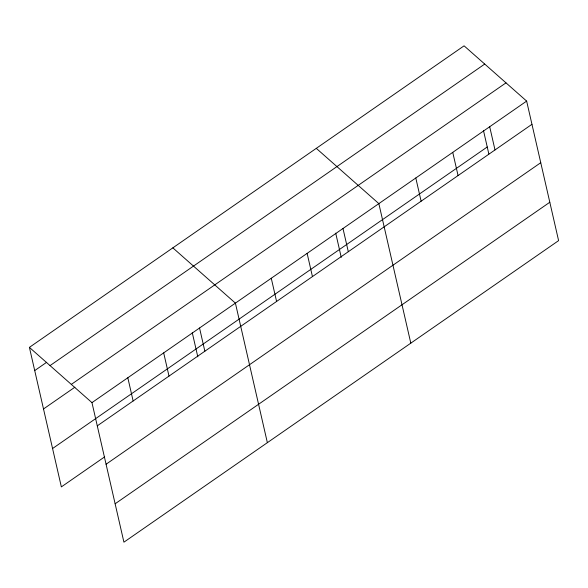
<?xml version="1.0" encoding="UTF-8"?>
<svg xmlns="http://www.w3.org/2000/svg" width="588" height="588" viewBox="0 0 588 588"><rect width="100%" height="100%" fill="white"/><g stroke="black" fill="none" stroke-linecap="round" stroke-linejoin="round"><path stroke-width="0.88" d="M29.4 347.368L464.079 45.827L526.642 101.099L558.6 240.632L123.921 542.173L91.963 402.633L29.4 347.368L61.358 486.901L104.693 456.839M34.714 370.58L46.672 362.289M50.046 365.604L484.725 64.07M71.317 384.398L505.996 82.857M43.505 408.969L74.889 387.198M91.963 402.633L526.642 101.099M52.567 448.519L487.246 146.978M97.277 425.852L531.956 124.311M106.068 464.233L540.747 162.7M115.13 503.784L549.809 202.25M316.285 148.352L378.848 203.617L410.806 343.157M172.843 247.857L235.406 303.129L267.364 442.661M489.694 126.729L495.008 149.94M483.505 130.639L488.841 153.96M452.745 152.358L458.067 175.569M415.797 177.988L421.118 201.206M342.988 228.497L348.309 251.708M335.711 233.164L341.253 257.353M307.127 253.377L312.449 276.588M271.266 278.249L276.588 301.468M199.545 328.008L204.859 351.22M192.269 332.676L197.811 356.857M163.684 352.881L168.999 376.092M127.824 377.761L133.138 400.972"/></g></svg>
